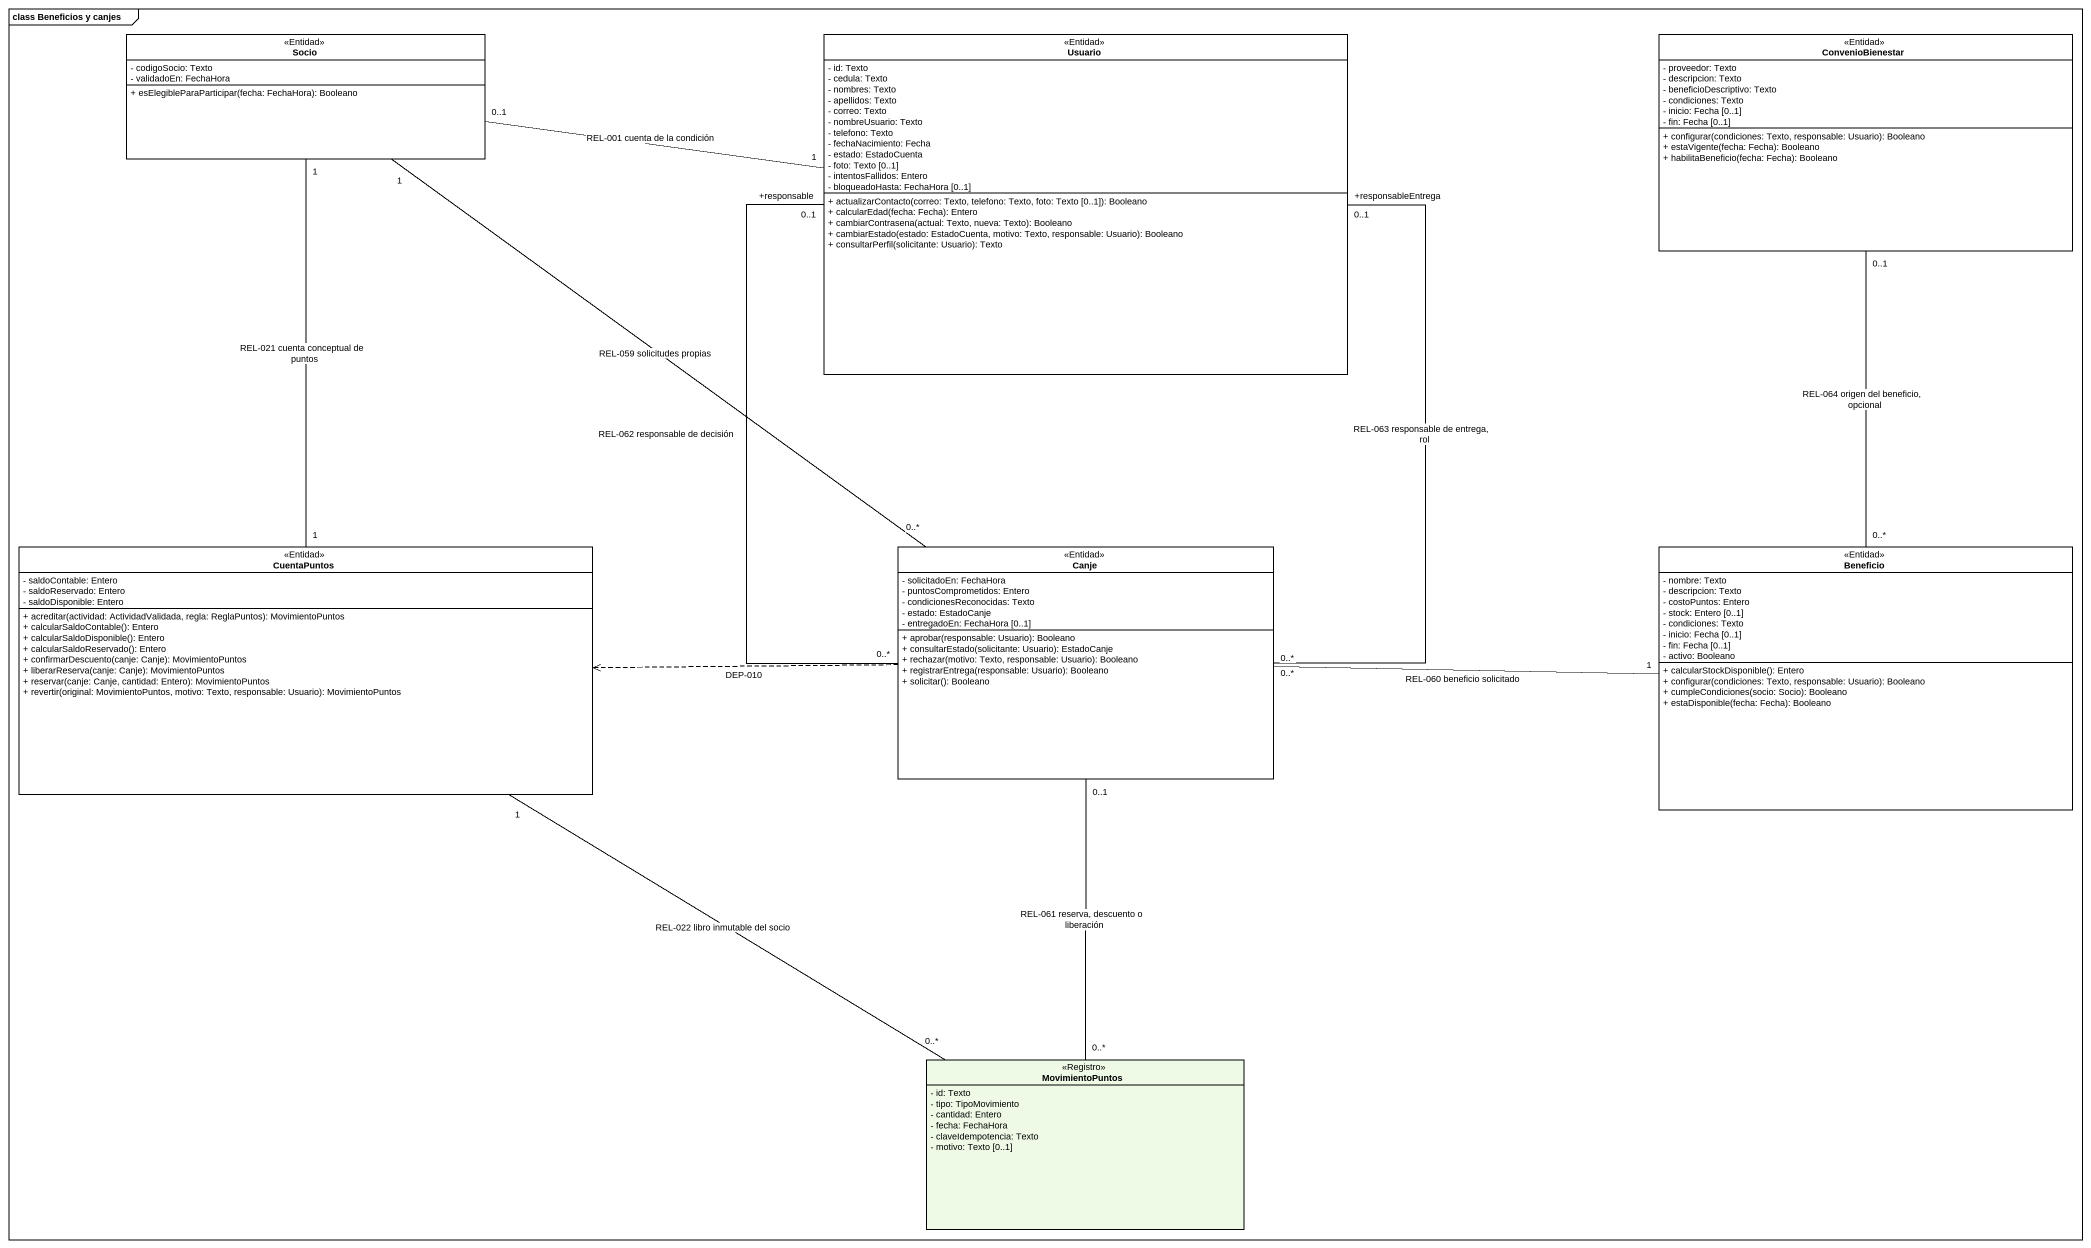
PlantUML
@startuml
mainframe class Beneficios y canjes
hide circle
hide empty members
skinparam classAttributeIconSize 0
class Socio <<Entidad>> #FFFFFF {
  - codigoSocio: Texto
  - validadoEn: FechaHora
  + esElegibleParaParticipar(fecha: FechaHora): Booleano
}
class Usuario <<Entidad>> #FFFFFF {
  - id: Texto
  - cedula: Texto
  - nombres: Texto
  - apellidos: Texto
  - correo: Texto
  - nombreUsuario: Texto
  - telefono: Texto
  - fechaNacimiento: Fecha
  - estado: EstadoCuenta
  - foto: Texto [0..1]
  - intentosFallidos: Entero
  - bloqueadoHasta: FechaHora [0..1]
  + actualizarContacto(correo: Texto, telefono: Texto, foto: Texto [0..1]): Booleano
  + calcularEdad(fecha: Fecha): Entero
  + cambiarContrasena(actual: Texto, nueva: Texto): Booleano
  + cambiarEstado(estado: EstadoCuenta, motivo: Texto, responsable: Usuario): Booleano
  + consultarPerfil(solicitante: Usuario): Texto
}
class ConvenioBienestar <<Entidad>> #FFFFFF {
  - proveedor: Texto
  - descripcion: Texto
  - beneficioDescriptivo: Texto
  - condiciones: Texto
  - inicio: Fecha [0..1]
  - fin: Fecha [0..1]
  + configurar(condiciones: Texto, responsable: Usuario): Booleano
  + estaVigente(fecha: Fecha): Booleano
  + habilitaBeneficio(fecha: Fecha): Booleano
}
class CuentaPuntos <<Entidad>> #FFFFFF {
  - saldoContable: Entero
  - saldoReservado: Entero
  - saldoDisponible: Entero
  + acreditar(actividad: ActividadValidada, regla: ReglaPuntos): MovimientoPuntos
  + calcularSaldoContable(): Entero
  + calcularSaldoDisponible(): Entero
  + calcularSaldoReservado(): Entero
  + confirmarDescuento(canje: Canje): MovimientoPuntos
  + liberarReserva(canje: Canje): MovimientoPuntos
  + reservar(canje: Canje, cantidad: Entero): MovimientoPuntos
  + revertir(original: MovimientoPuntos, motivo: Texto, responsable: Usuario): MovimientoPuntos
}
class Canje <<Entidad>> #FFFFFF {
  - solicitadoEn: FechaHora
  - puntosComprometidos: Entero
  - condicionesReconocidas: Texto
  - estado: EstadoCanje
  - entregadoEn: FechaHora [0..1]
  + aprobar(responsable: Usuario): Booleano
  + consultarEstado(solicitante: Usuario): EstadoCanje
  + rechazar(motivo: Texto, responsable: Usuario): Booleano
  + registrarEntrega(responsable: Usuario): Booleano
  + solicitar(): Booleano
}
class Beneficio <<Entidad>> #FFFFFF {
  - nombre: Texto
  - descripcion: Texto
  - costoPuntos: Entero
  - stock: Entero [0..1]
  - condiciones: Texto
  - inicio: Fecha [0..1]
  - fin: Fecha [0..1]
  - activo: Booleano
  + calcularStockDisponible(): Entero
  + configurar(condiciones: Texto, responsable: Usuario): Booleano
  + cumpleCondiciones(socio: Socio): Booleano
  + estaDisponible(fecha: Fecha): Booleano
}
class MovimientoPuntos <<Registro>> #EEFAE6 {
  - id: Texto
  - tipo: TipoMovimiento
  - cantidad: Entero
  - fecha: FechaHora
  - claveIdempotencia: Texto
  - motivo: Texto [0..1]
}
Socio "1" -- "1" CuentaPuntos : REL-021 cuenta conceptual de puntos
Socio "1" -- "0..*" Canje : REL-059 solicitudes propias
Usuario "1" -left- "0..1" Socio : REL-001 cuenta de la condición
Usuario "+responsable\n0..1" -- "0..*" Canje : REL-062 responsable de decisión
Usuario "+responsableEntrega\n0..1" -- "0..*" Canje : REL-063 responsable de entrega, rol
ConvenioBienestar "0..1" -- "0..*" Beneficio : REL-064 origen del beneficio, opcional
CuentaPuntos "1" -- "0..*" MovimientoPuntos : REL-022 libro inmutable del socio
Canje .left.> CuentaPuntos : DEP-010
Canje "0..1" -- "0..*" MovimientoPuntos : REL-061 reserva, descuento o liberación
Beneficio "1" -left- "0..*" Canje : REL-060 beneficio solicitado
@enduml
